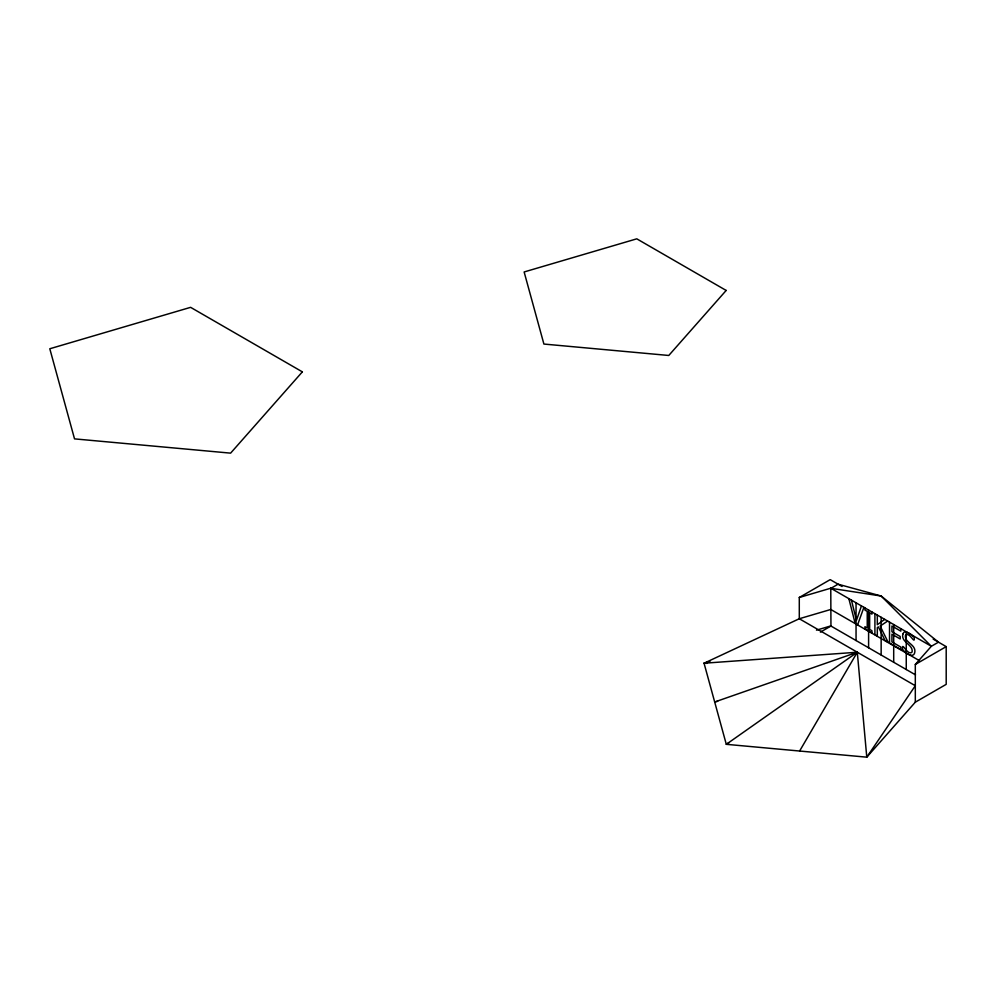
<?xml version="1.0" encoding="UTF-8"?>
<svg xmlns="http://www.w3.org/2000/svg" width="996" height="996" viewBox="0 0 996 996"><rect width="100%" height="100%" fill="white"/><g stroke="black" fill="none" stroke-linecap="round" stroke-linejoin="round"><path stroke-width="1.49" d="M861.453 605.929L856.448 620.371L851.443 600.152M863.906 607.348L857.681 624.629L855.091 623.135L848.866 598.671M799.614 751.034L857.295 652.231L704.048 663.224L726.296 744.323L866.781 757.172L915.312 702.18L946.2 684.352L946.2 646.616L933.19 639.108M915.312 702.18L915.312 664.457L931.347 646.28L938.481 642.159L881.149 596.019L838.072 584.191L830.95 588.312L881.149 596.019L931.347 646.28L830.776 588.213L799.29 597.476L799.29 618.74L915.312 685.721L866.781 757.172L857.295 652.231L714.692 701.993L717.693 701.296M884.722 619.375L877.314 624.691L877.314 615.092M857.295 652.231L726.296 744.323L728.972 742.779M887.648 621.056L880.165 626.061L888.083 642.183L884.958 640.378L878.372 626.858L877.314 627.629L877.314 635.971L874.911 634.577L874.911 613.71M799.29 597.476L830.191 579.635L842.043 586.482M820.38 632.136L830.95 626.036L830.776 588.213M915.312 664.457L946.2 646.616M707.148 663.336L704.048 663.224L799.29 618.74L830.776 609.477L919.457 660.672M704.048 663.224L709.999 661.468M816.471 630.157L830.776 625.936L915.498 674.852M906.248 631.788L906.248 669.511M900.832 628.675L900.832 631.14L891.93 625.998L891.93 631.725L900.222 636.506L900.222 638.971L891.93 634.191L891.93 641.934L900.832 647.076L900.832 649.541L889.528 643.018L889.528 622.151M893.698 624.542L893.698 662.265M881.149 617.296L881.149 655.019M871.948 611.992L871.948 614.121L869.645 612.801L869.645 629.41L871.948 630.742L871.948 632.871L864.939 628.825L864.939 626.683L867.242 628.015L867.242 611.407L864.939 610.075L864.939 607.946M868.599 610.05L868.599 647.774M856.05 602.804L856.05 640.528M902.824 634.191C900.845 642.432 913.307 644.4 912.124 651.969L911.352 652.641C906.796 654.721 901.629 640.677 902.575 649.305C904.717 652.803 914.191 659.489 914.876 651.708C915.635 644.188 904.219 642.582 905.476 635.324L906.248 634.726C910.394 632.858 915.137 645.47 914.179 637.34L910.269 633.83L906.372 631.925A8.142 4.706 60 0 0 903.671 632.56L902.824 634.191M302.361 371.857L230.611 453.143L74.526 438.875L49.8 348.762L190.609 307.341L302.361 371.857M726.171 290.446L668.777 355.472L543.903 344.056L524.133 271.97L636.78 238.828L726.171 290.446"/></g></svg>
